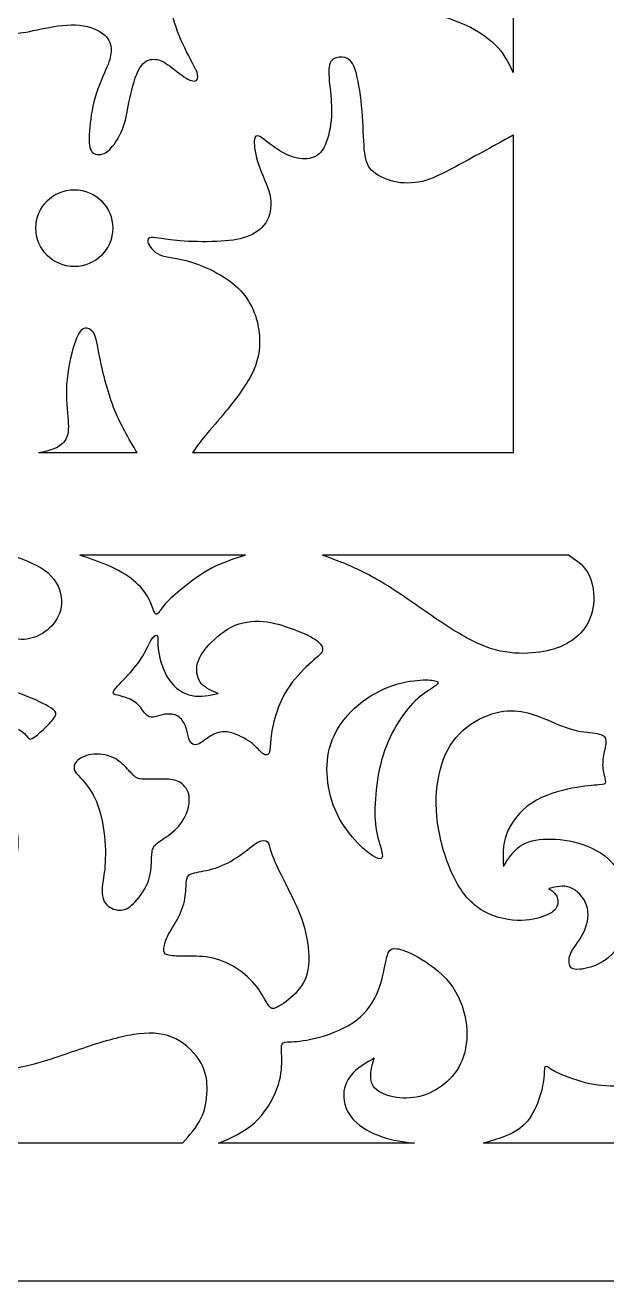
# Model space of a CAD drawing. Header units: millimetres. Extents: x 142 to 455, y 14 to 407.
# Drawn here: x 347.4 to 394.3, y 14.3 to 115.5 of the extents above; entities that cross this region are included whole.
import ezdxf

# ---------------------------------------------------------------- set-up
doc = ezdxf.new("R2010")
doc.units = ezdxf.units.MM
for name, color, linetype in [('Default', 7, 'Continuous'), ('DV1_Layer_1', 7, 'Continuous'), ('Layer_1', 7, 'Continuous')]:
    doc.layers.add(name, color=color, linetype=linetype)

# ---------------------------------------------------------------- blocks, each defined once
blk = doc.blocks.new('SE')
at = {"layer": 'DV1_Layer_1', "color": 7, "linetype": 'Continuous'}
blk.add_circle((351.33, 99.15), 3.1, dxfattribs=at)
for points, knots in [([(349.11, 124.62), (349.81, 126.5), (350.66, 128.93), (352.33, 134.21), (353.15, 137.07), (354.05, 139.95), (354.13, 139.98), (354.71, 139.99), (355.29, 139.99), (356.36, 139.98), (357.16, 139.96), (357.96, 139.94), (358.49, 139.91), (358.71, 139.7), (358.93, 139.49), (358.76, 138.72), (357.9, 137.26), (357.72, 136.78), (357.53, 136.29), (357.59, 136.05), (357.73, 135.92), (357.87, 135.79), (358.1, 135.78), (359.67, 135.91), (361.02, 136.05), (361.74, 136.09), (362.46, 136.12), (362.56, 136.05), (362.44, 135.66), (362.32, 135.27), (361.97, 134.55), (361.54, 133.08), (361.46, 132.32), (361.72, 131.05), (362.06, 130.54), (362.27, 130.25), (362.47, 129.97), (362.54, 129.91), (362.58, 129.8), (362.62, 129.68), (362.62, 129.51), (362.32, 129.1), (362.03, 128.68), (361.44, 128.03), (360.97, 127.28), (360.5, 126.54), (360.14, 125.71), (359.89, 124.98), (359.63, 124.24), (359.47, 123.6), (359.53, 122.41), (359.74, 121.87), (360.05, 121.48), (360.36, 121.09), (360.76, 120.84), (361.32, 120.76), (361.87, 120.67), (362.59, 120.74), (363.31, 120.79), (364.04, 120.84), (364.79, 120.87), (365.56, 120.85), (366.33, 120.83), (367.13, 120.76), (367.62, 120.65), (368.11, 120.54), (368.3, 120.4), (368.41, 120.22), (368.51, 120.04), (368.54, 119.83), (368.4, 119.4), (368.23, 119.19), (367.68, 118.89), (367.31, 118.8), (366.71, 118.79), (366.1, 118.77), (365.26, 118.83), (364.47, 118.82), (363.69, 118.82), (362.96, 118.74), (361.86, 118.63), (361.49, 118.59), (360.4, 118.17), (359.69, 117.8), (359.15, 116.66), (359.32, 115.89), (359.99, 114.13), (360.49, 113.15), (361.07, 112.03), (361.16, 111.9), (361.29, 111.49), (361.37, 110.92), (360.77, 110.98), (360.34, 111.24), (359.9, 111.5), (359.33, 112), (358.88, 112.32), (358.43, 112.63), (358.1, 112.76), (357.36, 112.76), (356.95, 112.63), (356.6, 112.06), (356.26, 111.49), (355.99, 110.48), (355.62, 108.73), (355.52, 108.01), (355.3, 107.36), (355.08, 106.71), (354.73, 106.13), (354.42, 105.75), (354.1, 105.36), (353.82, 105.16), (353.19, 105.03), (352.85, 105.11), (352.68, 105.41), (352.5, 105.71), (352.5, 106.23), (352.62, 107.76), (352.73, 108.76), (353.28, 110.63), (353.7, 111.5), (353.96, 112.12), (354.22, 112.75), (354.3, 113.12), (354.3, 113.51), (354.29, 113.9), (354.19, 114.32), (353.78, 114.7), (353.36, 115.07), (352.63, 115.42), (350.89, 115.6), (349.88, 115.44), (348.98, 115.27), (348.08, 115.09), (347.29, 114.89), (346.76, 114.86), (346.24, 114.83), (345.96, 114.97), (345.87, 115.34), (345.78, 115.7), (345.86, 116.29), (346.42, 117.94), (346.89, 119.02), (347.39, 120.21), (347.89, 121.41), (348.42, 122.74), (349.11, 124.62)], [0, 0, 0, 0, 0.017241, 0.017241, 0.034483, 0.034483, 0.051724, 0.051724, 0.051724, 0.068966, 0.068966, 0.068966, 0.086207, 0.086207, 0.086207, 0.103448, 0.12069, 0.12069, 0.12069, 0.137931, 0.137931, 0.137931, 0.155172, 0.155172, 0.172414, 0.172414, 0.172414, 0.189655, 0.189655, 0.189655, 0.206897, 0.206897, 0.224138, 0.224138, 0.241379, 0.241379, 0.241379, 0.258621, 0.258621, 0.258621, 0.275862, 0.275862, 0.275862, 0.293103, 0.293103, 0.293103, 0.310345, 0.310345, 0.310345, 0.327586, 0.327586, 0.344828, 0.344828, 0.344828, 0.362069, 0.362069, 0.362069, 0.37931, 0.37931, 0.37931, 0.396552, 0.396552, 0.396552, 0.413793, 0.413793, 0.413793, 0.431034, 0.431034, 0.431034, 0.448276, 0.448276, 0.465517, 0.465517, 0.482759, 0.482759, 0.482759, 0.5, 0.5, 0.5, 0.517241, 0.517241, 0.534483, 0.534483, 0.551724, 0.551724, 0.568966, 0.568966, 0.586207, 0.586207, 0.603448, 0.603448, 0.62069, 0.637931, 0.637931, 0.637931, 0.655172, 0.655172, 0.655172, 0.672414, 0.672414, 0.689655, 0.689655, 0.689655, 0.706897, 0.706897, 0.724138, 0.724138, 0.724138, 0.741379, 0.741379, 0.741379, 0.758621, 0.758621, 0.775862, 0.775862, 0.775862, 0.793103, 0.793103, 0.810345, 0.810345, 0.827586, 0.827586, 0.827586, 0.844828, 0.844828, 0.844828, 0.862069, 0.862069, 0.862069, 0.87931, 0.87931, 0.896552, 0.896552, 0.896552, 0.913793, 0.913793, 0.913793, 0.931034, 0.931034, 0.931034, 0.948276, 0.948276, 0.965517, 0.965517, 0.965517, 1, 1, 1, 1]), ([(386.7, 118.42), (385.74, 118.57), (384.78, 118.73), (382.51, 118.73), (381.19, 118.57), (379.47, 118.3), (379.05, 118.19), (378.82, 118.04), (378.59, 117.89), (378.55, 117.7), (378.85, 117.42), (379.15, 117.13), (379.79, 116.74), (381.41, 116.07), (382.38, 115.79), (384.15, 114.9), (384.95, 114.3), (385.51, 113.67), (386.07, 113.03), (386.39, 112.36), (386.7, 111.69)], [0, 0, 0, 0, 0.111111, 0.111111, 0.222222, 0.222222, 0.333333, 0.333333, 0.333333, 0.444444, 0.444444, 0.444444, 0.555556, 0.555556, 0.666667, 0.666667, 0.777778, 0.777778, 0.777778, 1, 1, 1, 1]), ([(386.7, 106.63), (385.01, 105.71), (383.33, 104.78), (382.11, 104.13), (380.89, 103.48), (380.15, 103.11), (379.38, 102.92), (378.61, 102.74), (377.81, 102.74), (377.08, 102.91), (376.35, 103.08), (375.7, 103.42), (375.3, 103.83), (374.91, 104.24), (374.78, 104.71), (374.71, 105.51), (374.64, 106.32), (374.62, 107.46), (374.53, 108.6), (374.44, 109.73), (374.27, 110.86), (374.07, 111.59), (373.87, 112.32), (373.64, 112.65), (373.36, 112.81), (373.08, 112.97), (372.75, 112.97), (372.18, 112.8), (371.94, 112.63), (371.87, 112.16), (371.8, 111.69), (371.9, 110.92), (372.05, 109.39), (372.11, 108.63), (372.03, 107.83), (371.95, 107.02), (371.74, 106.16), (371.44, 105.62), (371.14, 105.08), (370.75, 104.85), (370.28, 104.77), (369.81, 104.69), (369.26, 104.76), (368.71, 104.98), (368.16, 105.19), (367.61, 105.55), (366.77, 106.18), (366.47, 106.45), (366.01, 106.66), (365.86, 106.61), (365.84, 106.19), (365.81, 105.78), (365.93, 105.01), (366.47, 103.44), (366.9, 102.64), (367.08, 101.86), (367.26, 101.09), (367.18, 100.35), (366.88, 99.78), (366.59, 99.21), (366.06, 98.81), (365.44, 98.54), (364.81, 98.28), (364.1, 98.15), (363.16, 98.09), (362.22, 98.04), (361.04, 98.05), (360.18, 98.1), (359.32, 98.15), (358.76, 98.24), (357.96, 98.37), (357.72, 98.41), (357.52, 98.39), (357.33, 98.37), (357.19, 98.28), (357.27, 98), (357.36, 97.71), (357.67, 97.22), (358.22, 97), (358.77, 96.77), (359.56, 96.8), (360.79, 96.41), (362.02, 96.02), (363.69, 95.22), (364.72, 94.13), (365.76, 93.04), (366.16, 91.65), (366.25, 90.48), (366.34, 89.3), (366.13, 88.33), (365.58, 87.28), (365.03, 86.23), (364.14, 85.1), (362.7, 83.36), (362.14, 82.74), (361.74, 82.25), (361.34, 81.76), (361.1, 81.4), (360.86, 81.03)], [0, 0, 0, 0, 0.027778, 0.027778, 0.027778, 0.055556, 0.055556, 0.055556, 0.083333, 0.083333, 0.083333, 0.111111, 0.111111, 0.111111, 0.138889, 0.138889, 0.138889, 0.166667, 0.166667, 0.166667, 0.194444, 0.194444, 0.194444, 0.222222, 0.222222, 0.222222, 0.25, 0.25, 0.277778, 0.277778, 0.277778, 0.305556, 0.305556, 0.333333, 0.333333, 0.333333, 0.361111, 0.361111, 0.361111, 0.388889, 0.388889, 0.388889, 0.416667, 0.416667, 0.416667, 0.444444, 0.444444, 0.472222, 0.472222, 0.5, 0.5, 0.5, 0.527778, 0.527778, 0.555556, 0.555556, 0.555556, 0.583333, 0.583333, 0.583333, 0.611111, 0.611111, 0.611111, 0.638889, 0.638889, 0.638889, 0.666667, 0.666667, 0.666667, 0.694444, 0.694444, 0.722222, 0.722222, 0.722222, 0.75, 0.75, 0.75, 0.777778, 0.777778, 0.777778, 0.805556, 0.805556, 0.805556, 0.833333, 0.833333, 0.833333, 0.861111, 0.861111, 0.861111, 0.888889, 0.888889, 0.888889, 0.916667, 0.916667, 0.944444, 0.944444, 0.944444, 1, 1, 1, 1]), ([(386.7, 106.63), (386.7, 106.63), (386.7, 81.03), (386.7, 81.03), (360.86, 81.03), (360.86, 81.03)], [0, 0, 0, 0, 0.333333, 0.333333, 1, 1, 1, 1]), ([(356.4, 81.03), (355.72, 82.19), (355.03, 83.34), (354.5, 84.7), (353.98, 86.07), (353.6, 87.66), (353.39, 88.71), (353.18, 89.77), (353.12, 90.3), (352.92, 90.65), (352.72, 91), (352.38, 91.17), (352.09, 91.06), (351.81, 90.95), (351.58, 90.57), (351.32, 89.75), (351.06, 88.93), (350.78, 87.67), (350.71, 86.54), (350.63, 85.4), (350.78, 84.39), (350.83, 83.66), (350.88, 82.93), (350.83, 82.49), (350.65, 82.14), (350.46, 81.8), (350.13, 81.56), (349.74, 81.39), (349.35, 81.22), (348.89, 81.13), (348.44, 81.03)], [0, 0, 0, 0, 0.090909, 0.090909, 0.090909, 0.181818, 0.181818, 0.181818, 0.272727, 0.272727, 0.272727, 0.363636, 0.363636, 0.363636, 0.454545, 0.454545, 0.454545, 0.545455, 0.545455, 0.545455, 0.636364, 0.636364, 0.636364, 0.727273, 0.727273, 0.727273, 0.818182, 0.818182, 0.818182, 1, 1, 1, 1]), ([(346.29, 72.79), (347.39, 72.39), (348.49, 71.99), (349.93, 70.73), (350.28, 69.88), (350.33, 68.39), (350.05, 67.76), (349.64, 67.26), (349.23, 66.76), (348.71, 66.39), (348.15, 66.19), (347.59, 65.98), (347.01, 65.94), (346.34, 66.11), (345.68, 66.29), (344.94, 66.69), (344.2, 67.26), (343.47, 67.82), (342.74, 68.55), (341.96, 69.34), (341.18, 70.13), (340.35, 70.99), (339.47, 71.58), (338.58, 72.16), (337.64, 72.48), (336.7, 72.79)], [0, 0, 0, 0, 0.1, 0.1, 0.2, 0.2, 0.3, 0.3, 0.3, 0.4, 0.4, 0.4, 0.5, 0.5, 0.5, 0.6, 0.6, 0.6, 0.7, 0.7, 0.7, 0.8, 0.8, 0.8, 1, 1, 1, 1]), ([(365.14, 72.79), (364.23, 72.51), (363.31, 72.22), (362.44, 71.76), (361.57, 71.31), (360.74, 70.68), (360.1, 70.16), (359.46, 69.65), (359, 69.25), (358.37, 68.54), (358.03, 67.91), (357.86, 68.02), (357.66, 68.48), (357.55, 68.88), (357.3, 69.33), (357.05, 69.79), (356.66, 70.31), (356.1, 70.76), (355.55, 71.22), (354.82, 71.62), (354.07, 71.95), (353.32, 72.28), (352.55, 72.53), (351.78, 72.79)], [0, 0, 0, 0, 0.1, 0.1, 0.1, 0.2, 0.2, 0.2, 0.3, 0.3, 0.4, 0.5, 0.5, 0.6, 0.6, 0.6, 0.7, 0.7, 0.7, 0.8, 0.8, 0.8, 1, 1, 1, 1]), ([(391.19, 72.79), (391.76, 72.42), (392.33, 72.05), (392.7, 71.43), (393.07, 70.81), (393.25, 69.93), (393.21, 69.12), (393.17, 68.31), (392.93, 67.55), (392.06, 66.32), (391.43, 65.85), (390.77, 65.53), (390.1, 65.21), (389.4, 65.04), (388.55, 64.94), (387.71, 64.85), (386.71, 64.84), (385.67, 65.07), (384.63, 65.29), (383.56, 65.76), (382.32, 66.5), (381.08, 67.24), (379.67, 68.24), (377.14, 69.98), (376.02, 70.72), (374.87, 71.31), (373.73, 71.91), (372.54, 72.35), (371.35, 72.79)], [0, 0, 0, 0, 0.090909, 0.090909, 0.090909, 0.181818, 0.181818, 0.181818, 0.272727, 0.272727, 0.363636, 0.363636, 0.363636, 0.454545, 0.454545, 0.454545, 0.545455, 0.545455, 0.545455, 0.636364, 0.636364, 0.636364, 0.727273, 0.727273, 0.818182, 0.818182, 0.818182, 1, 1, 1, 1]), ([(369.06, 66.79), (368.44, 67.02), (367.71, 67.29), (366.88, 67.41), (366.06, 67.52), (365.13, 67.48), (364.29, 67.14), (363.46, 66.79), (362.72, 66.15), (362.18, 65.56), (361.64, 64.97), (361.32, 64.42), (361.22, 63.88), (361.13, 63.34), (361.27, 62.79), (361.59, 62.42), (361.92, 62.05), (362.42, 61.85), (362.92, 61.65), (362.22, 61.5), (361.52, 61.34), (360.82, 61.48), (360.13, 61.62), (359.44, 62.07), (358.97, 62.75), (358.49, 63.44), (358.22, 64.37), (358.12, 65.05), (358.02, 65.74), (358.09, 66.18), (358.02, 66.31), (357.95, 66.45), (357.73, 66.28), (357.51, 65.91), (357.29, 65.55), (357.06, 64.99), (356.72, 64.46), (356.37, 63.92), (355.92, 63.41), (355.13, 62.57), (354.8, 62.24), (354.45, 61.8), (354.42, 61.68), (354.54, 61.6), (354.66, 61.52), (354.93, 61.48), (355.28, 61.38), (355.62, 61.28), (356.03, 61.12), (356.66, 60.6), (356.87, 60.22), (357.26, 59.78), (357.43, 59.71), (357.72, 59.75), (358, 59.8), (358.4, 59.95), (359.16, 60.02), (359.52, 59.94), (359.78, 59.74), (360.04, 59.54), (360.22, 59.22), (360.43, 58.6), (360.47, 58.28), (360.64, 57.78), (360.77, 57.6), (361.1, 57.47), (361.3, 57.53), (361.87, 57.9), (362.24, 58.21), (362.64, 58.39), (363.04, 58.57), (363.47, 58.61), (363.99, 58.48), (364.5, 58.34), (365.1, 58.03), (365.53, 57.72), (365.96, 57.41), (366.21, 57.11), (366.39, 56.93), (366.57, 56.75), (366.67, 56.7), (366.78, 56.69), (366.88, 56.68), (367, 56.73), (367.06, 56.93), (367.11, 57.13), (367.11, 57.48), (367.17, 58), (367.23, 58.51), (367.34, 59.18), (367.58, 59.93), (367.81, 60.68), (368.17, 61.51), (368.7, 62.27), (369.23, 63.02), (369.93, 63.71), (370.98, 64.65), (371.34, 64.91), (371.35, 65.2), (371.37, 65.49), (371.04, 65.82), (370.62, 66.09), (370.2, 66.35), (369.68, 66.55), (369.06, 66.79)], [0, 0, 0, 0, 0.025641, 0.025641, 0.025641, 0.051282, 0.051282, 0.051282, 0.076923, 0.076923, 0.076923, 0.102564, 0.102564, 0.102564, 0.128205, 0.128205, 0.128205, 0.153846, 0.153846, 0.153846, 0.179487, 0.179487, 0.179487, 0.205128, 0.205128, 0.205128, 0.230769, 0.230769, 0.230769, 0.25641, 0.25641, 0.25641, 0.282051, 0.282051, 0.282051, 0.307692, 0.307692, 0.307692, 0.333333, 0.333333, 0.358974, 0.358974, 0.384615, 0.384615, 0.384615, 0.410256, 0.410256, 0.410256, 0.435897, 0.435897, 0.461538, 0.461538, 0.487179, 0.487179, 0.487179, 0.512821, 0.512821, 0.538462, 0.538462, 0.538462, 0.564103, 0.564103, 0.589744, 0.589744, 0.615385, 0.615385, 0.641026, 0.641026, 0.666667, 0.666667, 0.666667, 0.692308, 0.692308, 0.692308, 0.717949, 0.717949, 0.717949, 0.74359, 0.74359, 0.74359, 0.769231, 0.769231, 0.769231, 0.794872, 0.794872, 0.794872, 0.820513, 0.820513, 0.820513, 0.846154, 0.846154, 0.846154, 0.871795, 0.871795, 0.871795, 0.897436, 0.897436, 0.923077, 0.923077, 0.923077, 0.948718, 0.948718, 0.948718, 1, 1, 1, 1]), ([(375.63, 53.51), (375.72, 54.51), (375.9, 55.64), (376.22, 56.67), (376.54, 57.7), (377.01, 58.63), (377.49, 59.4), (377.98, 60.17), (378.48, 60.78), (379.02, 61.25), (379.57, 61.72), (380.15, 62.05), (380.44, 62.27), (380.72, 62.48), (380.71, 62.58), (380.49, 62.65), (380.28, 62.72), (379.87, 62.77), (378.57, 62.68), (377.68, 62.55), (375.77, 61.82), (374.74, 61.22), (373.92, 60.47), (373.1, 59.71), (372.48, 58.8), (371.77, 57.01), (371.67, 56.14), (371.71, 55.2), (371.75, 54.26), (371.94, 53.24), (372.35, 52.3), (372.75, 51.36), (373.38, 50.49), (373.95, 49.84), (374.52, 49.2), (375.04, 48.79), (375.75, 48.33), (375.95, 48.29), (376.18, 48.4), (376.21, 48.56), (376, 49.39), (375.75, 50.06), (375.64, 50.84), (375.52, 51.61), (375.54, 52.5), (375.63, 53.51)], [0, 0, 0, 0, 0.055556, 0.055556, 0.055556, 0.111111, 0.111111, 0.111111, 0.166667, 0.166667, 0.166667, 0.222222, 0.222222, 0.222222, 0.277778, 0.277778, 0.277778, 0.333333, 0.333333, 0.388889, 0.388889, 0.444444, 0.444444, 0.444444, 0.5, 0.5, 0.555556, 0.555556, 0.555556, 0.611111, 0.611111, 0.611111, 0.666667, 0.666667, 0.666667, 0.722222, 0.722222, 0.777778, 0.777778, 0.833333, 0.833333, 0.888889, 0.888889, 0.888889, 1, 1, 1, 1]), ([(332.46, 58.28), (333.33, 59.24), (334.33, 60.08), (336.41, 61.42), (337.5, 61.92), (338.84, 62.22), (340.18, 62.52), (341.78, 62.62), (343.25, 62.48), (344.72, 62.34), (346.06, 61.95), (347.14, 61.56), (348.21, 61.17), (349.01, 60.77), (349.43, 60.49), (349.86, 60.21), (349.92, 60.05), (349.78, 59.8), (349.63, 59.54), (349.29, 59.18), (348.96, 58.86), (348.62, 58.54), (348.29, 58.25), (348.07, 58.1), (347.85, 57.95), (347.74, 57.94), (347.64, 58.04), (347.54, 58.14), (347.45, 58.35), (347.08, 58.6), (346.71, 58.84), (346.05, 59.11), (345.11, 59.21), (344.17, 59.31), (342.94, 59.24), (341.95, 58.97), (340.97, 58.7), (340.22, 58.23), (339.75, 57.59), (339.27, 56.95), (339.05, 56.15), (339.08, 55.32), (339.11, 54.48), (339.38, 53.61), (339.65, 52.74), (339.92, 53.51), (340.2, 54.28), (340.62, 54.85), (341.04, 55.41), (341.61, 55.77), (342.21, 55.86), (342.81, 55.95), (343.44, 55.78), (344.65, 54.94), (345.24, 54.27), (346.25, 52.54), (346.68, 51.48), (346.78, 50.25), (346.88, 49.01), (346.65, 47.6), (346.11, 46.34), (345.56, 45.07), (344.71, 43.96), (343.91, 43.21), (343.11, 42.46), (342.37, 42.07), (341.27, 41.72), (340.91, 41.75), (340.5, 41.86), (340.44, 41.95), (340.5, 42.05), (340.55, 42.16), (340.72, 42.29), (340.97, 42.5), (341.21, 42.7), (341.52, 42.99), (342.07, 43.86), (342.29, 44.45), (342.26, 45.17), (342.22, 45.89), (341.92, 46.74), (341.5, 47.22), (341.07, 47.7), (340.51, 47.8), (339.96, 47.77), (339.41, 47.73), (338.87, 47.56), (338.32, 47.39), (338.58, 47.07), (338.84, 46.76), (338.96, 46.37), (339.08, 45.97), (339.07, 45.5), (338.79, 45.09), (338.51, 44.67), (337.97, 44.32), (337.25, 44.1), (336.54, 43.87), (335.65, 43.79), (334.86, 43.96), (334.07, 44.13), (333.37, 44.56), (332.68, 45.12), (332, 45.69), (331.33, 46.39), (330.85, 47.42), (330.37, 48.46), (330.09, 49.83), (329.99, 51.18), (329.9, 52.53), (330, 53.86), (330.42, 55.05), (330.84, 56.25), (331.58, 57.33), (332.46, 58.28)], [0, 0, 0, 0, 0.02439, 0.02439, 0.04878, 0.04878, 0.04878, 0.073171, 0.073171, 0.073171, 0.097561, 0.097561, 0.097561, 0.121951, 0.121951, 0.121951, 0.146341, 0.146341, 0.146341, 0.170732, 0.170732, 0.170732, 0.195122, 0.195122, 0.195122, 0.219512, 0.219512, 0.219512, 0.243902, 0.243902, 0.243902, 0.268293, 0.268293, 0.268293, 0.292683, 0.292683, 0.292683, 0.317073, 0.317073, 0.317073, 0.341463, 0.341463, 0.341463, 0.365854, 0.365854, 0.365854, 0.390244, 0.390244, 0.390244, 0.414634, 0.414634, 0.414634, 0.439024, 0.439024, 0.463415, 0.463415, 0.487805, 0.487805, 0.487805, 0.512195, 0.512195, 0.512195, 0.536585, 0.536585, 0.536585, 0.560976, 0.560976, 0.585366, 0.585366, 0.609756, 0.609756, 0.609756, 0.634146, 0.634146, 0.634146, 0.658537, 0.658537, 0.682927, 0.682927, 0.682927, 0.707317, 0.707317, 0.707317, 0.731707, 0.731707, 0.731707, 0.756098, 0.756098, 0.756098, 0.780488, 0.780488, 0.780488, 0.804878, 0.804878, 0.804878, 0.829268, 0.829268, 0.829268, 0.853659, 0.853659, 0.853659, 0.878049, 0.878049, 0.878049, 0.902439, 0.902439, 0.902439, 0.926829, 0.926829, 0.926829, 0.95122, 0.95122, 0.95122, 1, 1, 1, 1]), ([(380.74, 55.12), (380.49, 53.96), (380.42, 52.64), (380.82, 49.74), (381.29, 48.16), (381.89, 46.93), (382.48, 45.7), (383.19, 44.83), (384.09, 44.25), (384.99, 43.67), (386.08, 43.39), (387.03, 43.35), (387.98, 43.32), (388.79, 43.53), (389.33, 43.75), (389.86, 43.97), (390.12, 44.2), (390.24, 44.47), (390.36, 44.74), (390.35, 45.06), (390.22, 45.31), (390.09, 45.56), (389.85, 45.74), (389.6, 45.93), (390.18, 46.07), (390.75, 46.22), (391.3, 46.01), (391.86, 45.8), (392.4, 45.24), (392.62, 44.59), (392.85, 43.93), (392.75, 43.17), (392.45, 42.51), (392.15, 41.85), (391.65, 41.27), (391.4, 40.8), (391.16, 40.32), (391.18, 39.93), (391.29, 39.7), (391.4, 39.46), (391.83, 39.29), (393.29, 39.63), (393.95, 40.05), (394.62, 40.46), (395.22, 41.12), (395.59, 41.94), (395.97, 42.76), (396.13, 43.75), (395.92, 45.83), (395.54, 46.93), (394.25, 48.59), (393.32, 49.14), (391.36, 49.81), (390.33, 49.93), (389.45, 49.91), (388.56, 49.89), (387.82, 49.73), (387.26, 49.34), (386.69, 48.94), (386.31, 48.31), (385.92, 47.69), (385.88, 48.54), (385.83, 49.4), (386.17, 50.31), (386.51, 51.21), (387.22, 52.17), (388.21, 52.82), (389.2, 53.47), (390.48, 53.81), (392.47, 54.2), (393.2, 54.24), (394.05, 54.31), (394.16, 54.34), (394.15, 54.53), (394.15, 54.73), (394.02, 55.08), (393.96, 55.45), (393.9, 55.83), (393.92, 56.21), (394.07, 57.07), (394.22, 57.54), (394.18, 57.85), (394.15, 58.17), (393.93, 58.33), (393.49, 58.41), (393.05, 58.5), (392.37, 58.51), (390.82, 58.92), (389.93, 59.32), (389.18, 59.63), (388.43, 59.94), (387.82, 60.15), (386.38, 60.3), (385.55, 60.22), (384.66, 59.88), (383.76, 59.54), (382.81, 58.92), (382.11, 58.11), (381.42, 57.3), (380.99, 56.28), (380.74, 55.12)], [0, 0, 0, 0, 0.026316, 0.026316, 0.052632, 0.052632, 0.052632, 0.078947, 0.078947, 0.078947, 0.105263, 0.105263, 0.105263, 0.131579, 0.131579, 0.131579, 0.157895, 0.157895, 0.157895, 0.184211, 0.184211, 0.184211, 0.210526, 0.210526, 0.210526, 0.236842, 0.236842, 0.236842, 0.263158, 0.263158, 0.263158, 0.289474, 0.289474, 0.289474, 0.315789, 0.315789, 0.315789, 0.342105, 0.342105, 0.342105, 0.368421, 0.394737, 0.394737, 0.394737, 0.421053, 0.421053, 0.421053, 0.447368, 0.447368, 0.473684, 0.473684, 0.5, 0.5, 0.526316, 0.526316, 0.526316, 0.552632, 0.552632, 0.552632, 0.578947, 0.578947, 0.578947, 0.605263, 0.605263, 0.605263, 0.631579, 0.631579, 0.631579, 0.657895, 0.657895, 0.684211, 0.684211, 0.710526, 0.710526, 0.710526, 0.736842, 0.736842, 0.736842, 0.763158, 0.763158, 0.789474, 0.789474, 0.789474, 0.815789, 0.815789, 0.815789, 0.842105, 0.842105, 0.868421, 0.868421, 0.868421, 0.894737, 0.894737, 0.921053, 0.921053, 0.921053, 0.947368, 0.947368, 0.947368, 1, 1, 1, 1]), ([(353.8, 47.73), (353.86, 48.47), (353.85, 49.51), (353.72, 50.51), (353.59, 51.51), (353.35, 52.47), (352.98, 53.22), (352.62, 53.97), (352.13, 54.51), (351.83, 54.85), (351.52, 55.18), (351.39, 55.31), (351.33, 55.5), (351.28, 55.68), (351.29, 55.93), (351.51, 56.17), (351.73, 56.41), (352.16, 56.65), (352.7, 56.73), (353.25, 56.81), (353.9, 56.73), (354.43, 56.49), (354.95, 56.25), (355.33, 55.87), (355.62, 55.56), (355.9, 55.25), (356.09, 55.03), (356.27, 54.9), (356.46, 54.77), (356.65, 54.74), (357.03, 54.73), (357.42, 54.73), (358, 54.74), (358.47, 54.74), (358.95, 54.74), (359.3, 54.73), (359.65, 54.58), (360, 54.43), (360.34, 54.14), (360.66, 53.27), (360.63, 52.68), (360.43, 52.13), (360.23, 51.57), (359.86, 51.04), (359.02, 50.24), (358.55, 49.97), (357.9, 49.51), (357.73, 49.33), (357.56, 48.79), (357.56, 48.43), (357.52, 47.5), (357.47, 46.93), (357.22, 46.33), (356.96, 45.73), (356.49, 45.1), (355.69, 44.32), (355.36, 44.16), (354.56, 44.2), (354.09, 44.4), (353.58, 45.1), (353.53, 45.6), (353.58, 46.07), (353.62, 46.54), (353.75, 46.99), (353.8, 47.73)], [0, 0, 0, 0, 0.04, 0.04, 0.04, 0.08, 0.08, 0.08, 0.12, 0.12, 0.12, 0.16, 0.16, 0.16, 0.2, 0.2, 0.2, 0.24, 0.24, 0.24, 0.28, 0.28, 0.28, 0.32, 0.32, 0.32, 0.36, 0.36, 0.36, 0.4, 0.4, 0.4, 0.44, 0.44, 0.44, 0.48, 0.48, 0.48, 0.52, 0.52, 0.56, 0.56, 0.56, 0.6, 0.6, 0.64, 0.64, 0.68, 0.68, 0.72, 0.72, 0.76, 0.76, 0.76, 0.8, 0.8, 0.84, 0.84, 0.88, 0.88, 0.92, 0.92, 0.92, 1, 1, 1, 1]), ([(369.98, 42.38), (369.74, 43.39), (369.37, 44.27), (368.58, 45.92), (368.17, 46.67), (367.85, 47.33), (367.53, 47.99), (367.3, 48.54), (367.18, 48.94), (367.06, 49.33), (367.04, 49.56), (366.91, 49.69), (366.77, 49.83), (366.51, 49.87), (365.76, 49.46), (365.26, 49), (364.07, 48.17), (363.39, 47.8), (362.06, 47.36), (361.42, 47.29), (360.62, 47.1), (360.46, 46.99), (360.33, 46.37), (360.36, 45.87), (360.28, 45.32), (360.2, 44.77), (360.02, 44.17), (359.73, 43.61), (359.44, 43.05), (359.06, 42.52), (358.84, 42.07), (358.62, 41.63), (358.56, 41.27), (358.55, 41.03), (358.55, 40.79), (358.59, 40.66), (358.85, 40.58), (359.12, 40.5), (359.6, 40.47), (360.2, 40.47), (360.8, 40.47), (361.52, 40.5), (362.24, 40.37), (362.97, 40.23), (363.71, 39.93), (364.38, 39.51), (365.04, 39.09), (365.63, 38.55), (366.06, 37.99), (366.48, 37.43), (366.76, 36.86), (367.17, 36.23), (367.31, 36.18), (367.68, 36.36), (368.06, 36.55), (368.66, 36.98), (369.15, 37.48), (369.64, 37.98), (370.03, 38.55), (370.17, 39.4), (370.31, 40.25), (370.21, 41.37), (369.98, 42.38)], [0, 0, 0, 0, 0.041667, 0.041667, 0.083333, 0.083333, 0.083333, 0.125, 0.125, 0.125, 0.166667, 0.166667, 0.166667, 0.208333, 0.208333, 0.25, 0.25, 0.291667, 0.291667, 0.333333, 0.333333, 0.375, 0.375, 0.416667, 0.416667, 0.416667, 0.458333, 0.458333, 0.458333, 0.5, 0.5, 0.5, 0.541667, 0.541667, 0.541667, 0.583333, 0.583333, 0.583333, 0.625, 0.625, 0.625, 0.666667, 0.666667, 0.666667, 0.708333, 0.708333, 0.708333, 0.75, 0.75, 0.75, 0.791667, 0.791667, 0.833333, 0.833333, 0.833333, 0.875, 0.875, 0.875, 0.916667, 0.916667, 0.916667, 1, 1, 1, 1]), ([(362.96, 25.4), (363.99, 25.84), (366.04, 26.74), (367.33, 28.88), (368.01, 30.71), (368.06, 31.46), (368.06, 32.04), (368.06, 32.62), (368.01, 33.02), (368.04, 33.25), (368.07, 33.48), (368.17, 33.54), (368.53, 33.56), (368.88, 33.59), (369.5, 33.59), (370.4, 33.78), (371.3, 33.96), (372.48, 34.33), (373.43, 34.89), (374.38, 35.45), (375.1, 36.19), (376.02, 37.98), (376.24, 39.02), (376.37, 39.68), (376.51, 40.35), (376.57, 40.63), (376.68, 40.82), (376.8, 41.02), (377.14, 41.22), (378.25, 40.85), (379.04, 40.4), (379.84, 39.95), (380.86, 39.23), (382.31, 37.42), (382.72, 36.32), (383.06, 34.23), (382.99, 33.25), (382.71, 32.41), (382.44, 31.58), (381.95, 30.89), (380.81, 29.84), (380.15, 29.47), (379.45, 29.25), (378.75, 29.04), (378.01, 28.98), (377.3, 29.09), (376.6, 29.19), (375.92, 29.47), (375.57, 29.84), (375.22, 30.21), (375.2, 30.68), (375.28, 31.52), (375.4, 31.89), (375.51, 32.26), (374.9, 31.91), (374.28, 31.55), (373.82, 31.08), (373.37, 30.61), (373.07, 30.02), (373.03, 28.67), (373.28, 27.89), (373.85, 27.28), (374.41, 26.67), (375.28, 26.21), (376.15, 25.92), (377.02, 25.63), (377.89, 25.52), (378.77, 25.4)], [0, 0, 0, 0, 0.037037, 0.074074, 0.074074, 0.111111, 0.111111, 0.111111, 0.148148, 0.148148, 0.148148, 0.185185, 0.185185, 0.185185, 0.222222, 0.222222, 0.222222, 0.259259, 0.259259, 0.259259, 0.296296, 0.296296, 0.333333, 0.333333, 0.333333, 0.37037, 0.37037, 0.37037, 0.407407, 0.444444, 0.444444, 0.444444, 0.481481, 0.481481, 0.518519, 0.518519, 0.555556, 0.555556, 0.555556, 0.592593, 0.592593, 0.62963, 0.62963, 0.62963, 0.666667, 0.666667, 0.666667, 0.703704, 0.703704, 0.703704, 0.740741, 0.740741, 0.777778, 0.777778, 0.777778, 0.814815, 0.814815, 0.814815, 0.851852, 0.851852, 0.888889, 0.888889, 0.888889, 0.925926, 0.925926, 0.925926, 1, 1, 1, 1]), ([(421.86, 25.4), (422.81, 26.02), (423.75, 26.63), (425.16, 28.44), (425.63, 29.62), (425.89, 32.01), (425.68, 33.21), (424.53, 35.39), (423.6, 36.38), (422.03, 36.96), (420.45, 37.55), (418.22, 37.73), (416.37, 37.41), (414.51, 37.08), (413.02, 36.23), (409.75, 34.28), (407.97, 33.16), (405.98, 32.28), (403.98, 31.39), (401.79, 30.74), (399.98, 30.39), (398.17, 30.04), (396.76, 29.99), (395.66, 29.99), (394.56, 29.98), (393.77, 30.01), (392.88, 30.2), (391.99, 30.39), (390.99, 30.75), (390.42, 31.01), (389.85, 31.26), (389.7, 31.42), (389.57, 31.51), (389.43, 31.59), (389.3, 31.61), (389.25, 31.49), (389.2, 31.36), (389.23, 31.11), (389.18, 30.65), (389.13, 30.19), (389, 29.54), (388.76, 28.86), (388.52, 28.18), (388.16, 27.48), (387.68, 26.98), (387.21, 26.48), (386.61, 26.18), (386.02, 25.95), (385.43, 25.72), (384.86, 25.56), (384.29, 25.4)], [0, 0, 0, 0, 0.052632, 0.052632, 0.105263, 0.105263, 0.157895, 0.157895, 0.210526, 0.210526, 0.210526, 0.263158, 0.263158, 0.263158, 0.315789, 0.315789, 0.368421, 0.368421, 0.368421, 0.421053, 0.421053, 0.421053, 0.473684, 0.473684, 0.473684, 0.526316, 0.526316, 0.526316, 0.578947, 0.578947, 0.578947, 0.631579, 0.631579, 0.631579, 0.684211, 0.684211, 0.684211, 0.736842, 0.736842, 0.736842, 0.789474, 0.789474, 0.789474, 0.842105, 0.842105, 0.842105, 0.894737, 0.894737, 0.894737, 1, 1, 1, 1]), ([(360.04, 25.4), (360.62, 26.04), (361.19, 26.69), (361.54, 27.4), (361.89, 28.11), (362.14, 29.65), (361.97, 31.11), (361.13, 32.61), (360.37, 33.38), (359.52, 33.81), (358.66, 34.25), (357.7, 34.35), (356.55, 34.21), (355.39, 34.08), (354.03, 33.71), (351.09, 32.75), (349.51, 32.16), (348.09, 31.78), (346.68, 31.39), (345.44, 31.21), (344.01, 31.14), (342.58, 31.06), (340.97, 31.11), (338.32, 31.31), (337.3, 31.46), (335.81, 31.79), (335.35, 31.96), (335.05, 32.06), (334.74, 32.15), (334.58, 32.16), (334.53, 32.06), (334.48, 31.95), (334.54, 31.72), (334.57, 31.34), (334.6, 30.95), (334.6, 30.41), (334.17, 29.05), (333.74, 28.24), (332.58, 26.91), (331.85, 26.39), (331.02, 26.05), (330.2, 25.72), (329.27, 25.56), (328.34, 25.4)], [0, 0, 0, 0, 0.055556, 0.055556, 0.055556, 0.111111, 0.166667, 0.166667, 0.222222, 0.222222, 0.222222, 0.277778, 0.277778, 0.277778, 0.333333, 0.333333, 0.388889, 0.388889, 0.388889, 0.444444, 0.444444, 0.444444, 0.5, 0.5, 0.555556, 0.555556, 0.611111, 0.611111, 0.611111, 0.666667, 0.666667, 0.666667, 0.722222, 0.722222, 0.722222, 0.777778, 0.777778, 0.833333, 0.833333, 0.888889, 0.888889, 0.888889, 1, 1, 1, 1])]:
    blk.add_open_spline(points, degree=3, knots=knots, dxfattribs=at)
for points in [[(386.7, 118.42), (386.7, 118.42), (386.7, 111.69), (386.7, 111.69)], [(356.4, 81.03), (356.4, 81.03), (348.44, 81.03), (348.44, 81.03)], [(365.14, 72.79), (365.14, 72.79), (351.78, 72.79), (351.78, 72.79)], [(391.19, 72.79), (391.19, 72.79), (371.35, 72.79), (371.35, 72.79)], [(360.04, 25.4), (360.04, 25.4), (328.34, 25.4), (328.34, 25.4)], [(378.77, 25.4), (378.77, 25.4), (362.96, 25.4), (362.96, 25.4)], [(421.86, 25.4), (421.86, 25.4), (384.29, 25.4), (384.29, 25.4)]]:
    blk.add_open_spline(points, degree=3, dxfattribs=at)
at = {"layer": 'Layer_1', "color": 7, "linetype": 'Continuous'}
blk.add_line((142.35, 14.31), (454.96, 14.31), dxfattribs=at)

msp = doc.modelspace()

# ---------------------------------------------------------------- block references
at = {"layer": 'Default'}
msp.add_blockref('SE', (0, 0), dxfattribs=at)

doc.saveas('drawing.dxf')
